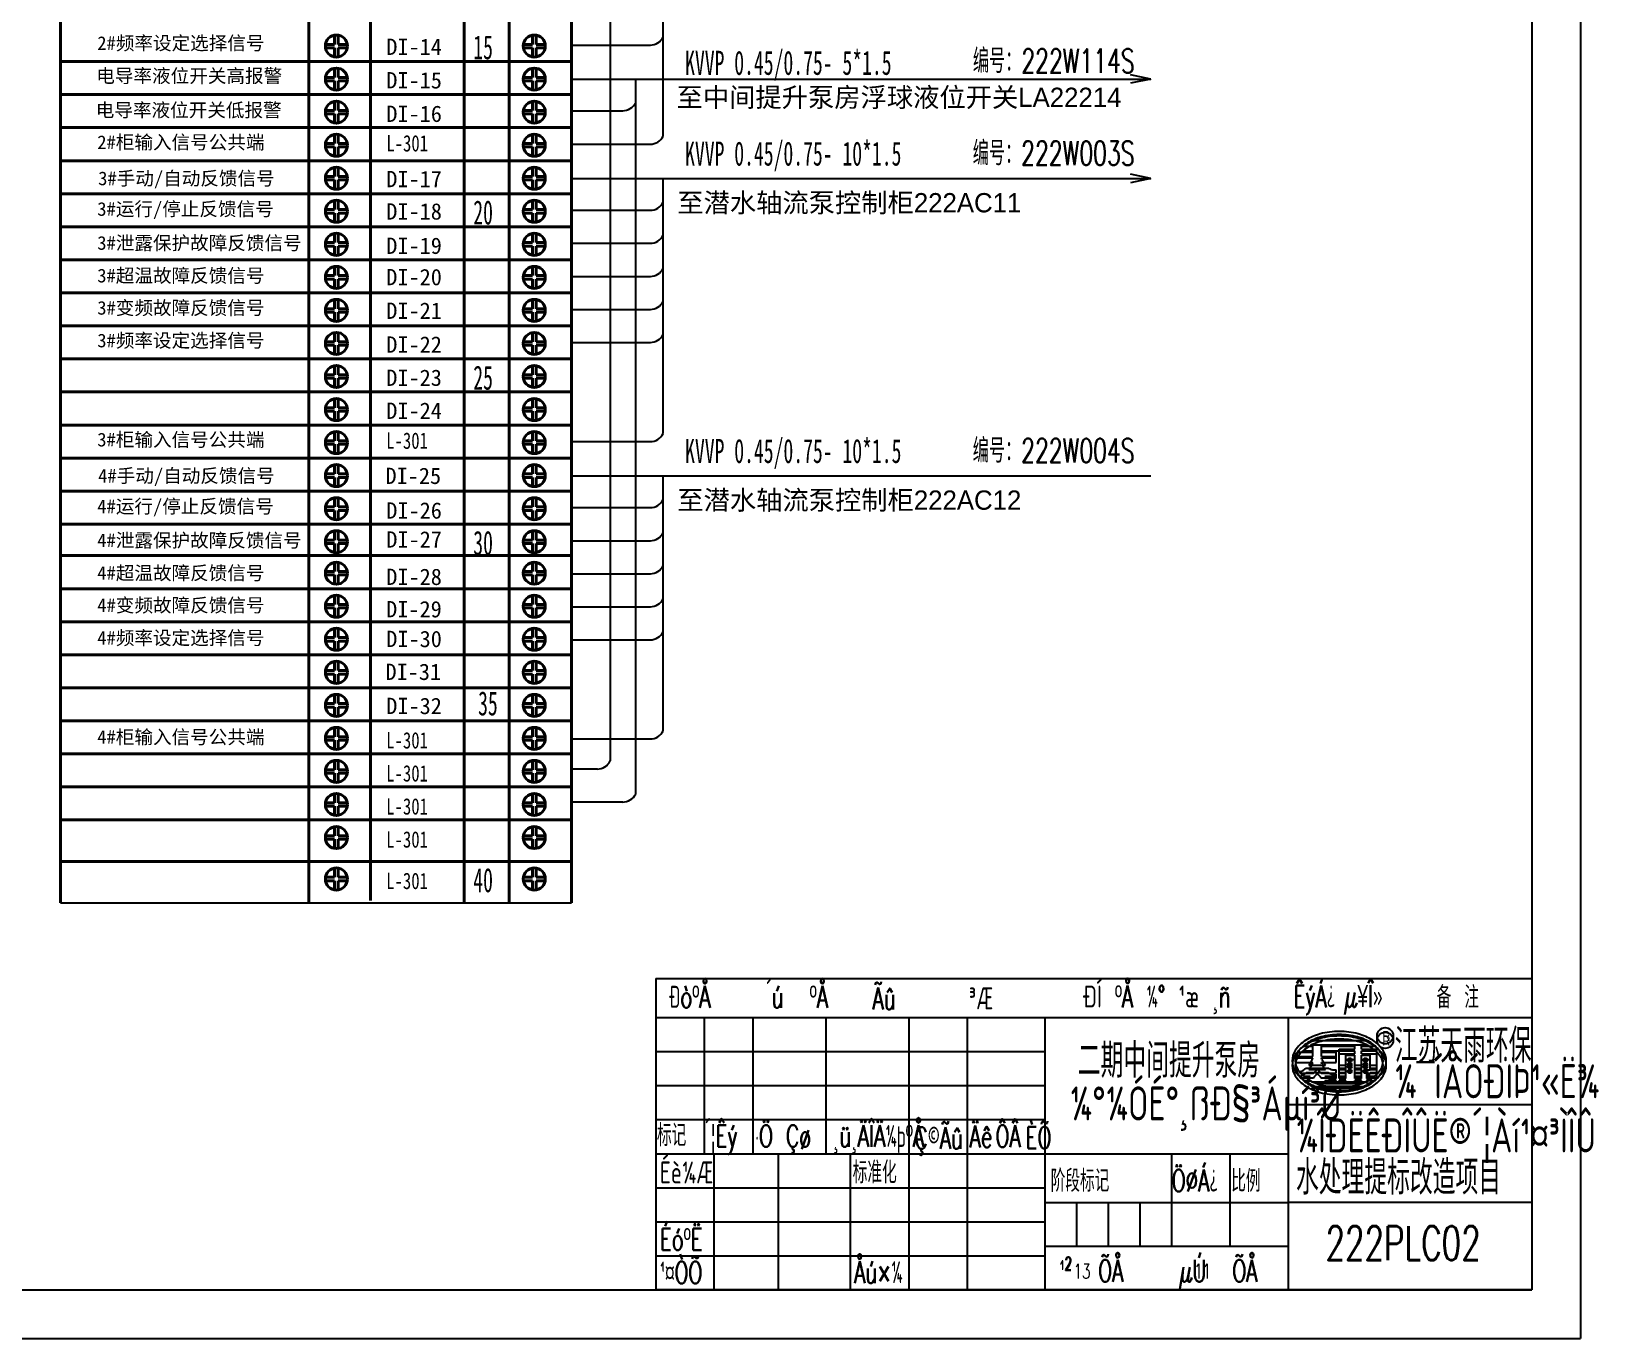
# Model space of a CAD drawing. Header units: millimetres. Extents: x 201 to 11482, y -7821 to 251.
# Drawn here: x 7767 to 8089.1, y -6996.3 to -6727.7 of the extents above; entities that cross this region are included whole.
import ezdxf
from ezdxf.enums import TextEntityAlignment as Align

# ---------------------------------------------------------------- set-up
doc = ezdxf.new("R2010")
doc.units = ezdxf.units.MM
doc.linetypes.add('CENTER2', pattern=[1.125, 0.75, -0.125, 0.125, -0.125])
doc.layers.add('01', color=3, linetype='Continuous', lineweight=40)
doc.layers.add('SECTION', color=3, linetype='CENTER2', lineweight=9)
for name, color, linetype in [('02', 7, 'Continuous'), ('11', 7, 'Continuous'), ('LINE_THIN', 2, 'Continuous'), ('TEXT', 6, 'Continuous')]:
    doc.layers.add(name, color=color, linetype=linetype)
doc.styles.add('HZ', font='txt', dxfattribs={"width": 0.67, "bigfont": 'hztxt'})
doc.styles.add('HZTXT', font='tssdeng.shx', dxfattribs={"width": 0.8, "bigfont": 'hztxt.shx'})

msp = doc.modelspace()

# ---------------------------------------------------------------- linework, layer by layer
for p, q in [((8085.351, -6576.252), (8085.351, -6996.258)), ((8085.351, -6576.252), (8085.351, -6996.258)), ((7885.966, -6676.515), (7885.966, -6877.577)), ((7891.192, -6884.365), (7891.192, -6737.499)), ((7883.321, -6879.25), (7878.029, -6879.25)), ((7888.548, -6886.038), (7878.029, -6886.038)), ((7772.996, -6906.745), (7878.029, -6906.745)), ((8025.351, -6986.258), (8025.351, -6930.258)), ((8028.303, -6936.194), (8030.333, -6936.194)), ((8030.106, -6934.99), (8041.389, -6934.99)), ((8030.106, -6935.921), (8041.389, -6935.921)), ((8030.333, -6937.397), (8030.333, -6936.194)), ((8032.138, -6937.397), (8032.138, -6936.194)), ((8032.138, -6936.194), (8038.936, -6936.194)), ((8038.936, -6936.795), (8038.936, -6936.194)), ((8040.32, -6936.795), (8040.32, -6936.194)), ((8040.32, -6936.194), (8043.191, -6936.194)), ((8026.779, -6938.6), (8030.333, -6938.6)), ((8026.779, -6939.53), (8030.333, -6939.53)), ((8027.275, -6937.397), (8030.333, -6937.397)), ((8027.275, -6938.327), (8030.333, -6938.327)), ((8028.303, -6937.124), (8030.333, -6937.124)), ((8030.333, -6938.327), (8030.333, -6937.124)), ((8032.138, -6938.327), (8032.138, -6937.124)), ((8032.138, -6937.124), (8038.936, -6937.124)), ((8032.138, -6937.397), (8035.146, -6937.397)), ((8032.138, -6938.327), (8035.146, -6938.327)), ((8032.138, -6938.6), (8035.146, -6938.6)), ((8032.162, -6938.911), (8032.138, -6938.6)), ((8032.138, -6939.53), (8035.146, -6939.53)), ((8032.162, -6939.842), (8032.138, -6939.53)), ((8035.146, -6938.6), (8035.146, -6937.397)), ((8035.146, -6939.53), (8035.146, -6938.327)), ((8035.747, -6940.066), (8035.747, -6936.795)), ((8035.747, -6936.795), (8038.936, -6936.795)), ((8035.747, -6940.996), (8035.747, -6937.725)), ((8035.747, -6937.725), (8038.936, -6937.725)), ((8037.131, -6940.066), (8037.131, -6937.999)), ((8037.131, -6937.999), (8038.936, -6937.999)), ((8037.131, -6940.996), (8037.131, -6938.929)), ((8037.131, -6938.929), (8038.936, -6938.929)), ((8038.936, -6937.725), (8038.936, -6937.124)), ((8038.936, -6940.066), (8038.936, -6937.999)), ((8038.936, -6940.996), (8038.936, -6938.929)), ((8040.32, -6936.795), (8043.509, -6936.795)), ((8040.32, -6937.725), (8040.32, -6937.124)), ((8040.32, -6937.124), (8043.191, -6937.124)), ((8040.32, -6937.725), (8043.509, -6937.725)), ((8040.32, -6937.999), (8042.125, -6937.999)), ((8040.32, -6940.066), (8040.32, -6937.999)), ((8040.32, -6938.929), (8042.125, -6938.929)), ((8040.32, -6940.996), (8040.32, -6938.929)), ((8042.125, -6940.066), (8042.125, -6937.999)), ((8042.125, -6940.996), (8042.125, -6938.929)), ((8043.509, -6940.066), (8043.509, -6936.795)), ((8043.509, -6940.996), (8043.509, -6937.725)), ((8027.822, -6941.719), (8030.468, -6941.719)), ((8027.822, -6942.649), (8030.468, -6942.649)), ((8028.427, -6942.321), (8029.792, -6942.321)), ((8028.957, -6940.668), (8033.573, -6940.668)), ((8028.957, -6941.598), (8033.573, -6941.598)), ((8029.524, -6940.066), (8032.95, -6940.066)), ((8029.524, -6940.996), (8032.95, -6940.996)), ((8032.04, -6941.719), (8035.146, -6941.719)), ((8032.04, -6942.649), (8035.146, -6942.649)), ((8032.76, -6942.321), (8035.146, -6942.321)), ((8033.853, -6942.812), (8035.146, -6942.812)), ((8034.419, -6941.007), (8035.146, -6941.007)), ((8034.419, -6941.937), (8035.146, -6941.937)), ((8035.146, -6941.719), (8035.146, -6941.007)), ((8035.146, -6942.649), (8035.146, -6941.937)), ((8035.146, -6942.812), (8035.146, -6942.321)), ((8035.747, -6940.066), (8037.131, -6940.066)), ((8035.747, -6940.668), (8037.131, -6940.668)), ((8035.747, -6941.719), (8035.747, -6940.668)), ((8035.747, -6940.996), (8037.131, -6940.996)), ((8035.747, -6941.598), (8037.131, -6941.598)), ((8035.747, -6942.649), (8035.747, -6941.598)), ((8035.747, -6941.719), (8037.131, -6941.719)), ((8035.747, -6942.812), (8035.747, -6942.321)), ((8035.747, -6942.321), (8037.131, -6942.321)), ((8035.747, -6942.649), (8037.131, -6942.649)), ((8035.747, -6942.812), (8037.131, -6942.812)), ((8037.131, -6941.719), (8037.131, -6940.668)), ((8037.131, -6942.649), (8037.131, -6941.598)), ((8037.131, -6942.812), (8037.131, -6942.321)), ((8038.936, -6940.066), (8040.32, -6940.066)), ((8038.936, -6940.668), (8040.32, -6940.668)), ((8038.936, -6941.719), (8038.936, -6940.668)), ((8038.936, -6940.996), (8040.32, -6940.996)), ((8038.936, -6941.598), (8040.32, -6941.598)), ((8038.936, -6942.649), (8038.936, -6941.598)), ((8038.936, -6941.719), (8040.32, -6941.719)), ((8038.936, -6942.812), (8038.936, -6942.321)), ((8038.936, -6942.321), (8040.32, -6942.321)), ((8038.936, -6942.649), (8040.32, -6942.649)), ((8038.936, -6942.812), (8040.32, -6942.812)), ((8040.32, -6941.719), (8040.32, -6940.668)), ((8040.32, -6942.649), (8040.32, -6941.598)), ((8040.32, -6942.812), (8040.32, -6942.321)), ((8041.374, -6941.007), (8042.125, -6941.007)), ((8041.374, -6941.007), (8041.374, -6941.719)), ((8041.374, -6941.719), (8043.673, -6941.719)), ((8041.374, -6941.937), (8042.125, -6941.937)), ((8041.374, -6941.937), (8041.374, -6942.649)), ((8041.374, -6942.321), (8041.374, -6942.812)), ((8041.374, -6942.321), (8043.068, -6942.321)), ((8041.374, -6942.649), (8043.673, -6942.649)), ((8041.374, -6942.812), (8042.429, -6942.812)), ((8042.125, -6940.066), (8043.509, -6940.066)), ((8042.125, -6941.007), (8042.125, -6940.668)), ((8042.125, -6940.668), (8043.509, -6940.668)), ((8042.125, -6940.996), (8043.509, -6940.996)), ((8042.125, -6941.937), (8042.125, -6941.598)), ((8042.125, -6941.598), (8043.509, -6941.598)), ((8043.509, -6941.899), (8043.509, -6940.668)), ((8043.509, -6942.829), (8043.509, -6941.598)), ((8028.427, -6943.251), (8029.792, -6943.251)), ((8030.334, -6943.524), (8041.161, -6943.524)), ((8030.334, -6944.454), (8041.161, -6944.454)), ((8031.049, -6943.825), (8040.446, -6943.825)), ((8031.049, -6944.755), (8040.446, -6944.755)), ((8032.76, -6943.251), (8035.146, -6943.251)), ((8033.051, -6944.366), (8038.444, -6944.366)), ((8033.051, -6945.296), (8038.444, -6945.296)), ((8033.853, -6943.742), (8035.146, -6943.742)), ((8035.146, -6943.742), (8035.146, -6943.251)), ((8035.747, -6943.742), (8035.747, -6943.251)), ((8035.747, -6943.251), (8037.131, -6943.251)), ((8035.747, -6943.742), (8037.131, -6943.742)), ((8037.131, -6943.742), (8037.131, -6943.251)), ((8038.936, -6943.742), (8038.936, -6943.251)), ((8038.936, -6943.251), (8040.32, -6943.251)), ((8038.936, -6943.742), (8040.32, -6943.742)), ((8040.32, -6943.742), (8040.32, -6943.251)), ((8041.374, -6943.251), (8041.374, -6943.742)), ((8041.374, -6943.251), (8043.068, -6943.251)), ((8041.374, -6943.742), (8042.429, -6943.742)), ((8075.351, -6948.258), (8025.351, -6948.258)), ((8075.351, -6948.258), (8025.351, -6948.258)), ((8075.351, -6968.258), (8025.351, -6968.258)), ((7491.343, -6996.258), (8085.351, -6996.258))]:
    msp.add_line(p, q)
at = {"color": 1}
for p, q in [((8075.351, -6586.252), (8075.351, -6986.258)), ((8075.351, -6586.252), (8075.351, -6986.258)), ((7516.343, -6986.258), (8072.351, -6986.258)), ((7516.343, -6986.258), (8075.351, -6986.258))]:
    msp.add_line(p, q, dxfattribs=at)
at = {"color": 0}
for p, q in [((7895.351, -6922.258), (8075.351, -6922.258)), ((7895.351, -6922.258), (8075.351, -6922.258)), ((7895.351, -6930.258), (8075.351, -6930.258)), ((7895.351, -6930.258), (8075.351, -6930.258)), ((7895.351, -6958.258), (8025.351, -6958.258)), ((7895.351, -6958.258), (8025.351, -6958.258)), ((7975.351, -6968.258), (8025.351, -6968.258)), ((7975.351, -6968.258), (8025.351, -6968.258)), ((7975.351, -6977.258), (8025.351, -6977.258)), ((7975.351, -6977.258), (8025.351, -6977.258))]:
    msp.add_line(p, q, dxfattribs=at)
at = {"linetype": 'Continuous'}
msp.add_line((8075.351, -6948.258), (8025.351, -6948.258), dxfattribs=at)
for points in [[(8045.409, -6939.202, 0.1452621), (8044.784, -6937.097, 0.1071711), (8042.624, -6934.959, 0.0774043), (8039.642, -6933.655, 0.0645214), (8035.747, -6933.15, 0.0645214), (8031.853, -6933.655, 0.0774043), (8028.871, -6934.959, 0.1071711), (8026.711, -6937.097, 0.1452621), (8026.086, -6939.202, 0.1452621), (8026.711, -6941.307, 0.1071711), (8028.871, -6943.445, 0.0774043), (8031.853, -6944.749, 0.0645214), (8035.747, -6945.254, 0.0645214), (8039.642, -6944.749, 0.0774043), (8042.624, -6943.445, 0.1071711), (8044.784, -6941.307, 0.1452621)], [(8045.409, -6940.132, 0.1452621), (8044.784, -6938.027, 0.1071711), (8042.624, -6935.889, 0.0774043), (8039.642, -6934.585, 0.0645214), (8035.747, -6934.081, 0.0645214), (8031.853, -6934.585, 0.0774043), (8028.871, -6935.889, 0.1071711), (8026.711, -6938.027, 0.1452621), (8026.086, -6940.132, 0.1452621), (8026.711, -6942.237, 0.1071711), (8028.871, -6944.375, 0.0774043), (8031.853, -6945.679, 0.0645214), (8035.747, -6946.184, 0.0645214), (8039.642, -6945.679, 0.0774043), (8042.624, -6944.375, 0.1071711), (8044.784, -6942.237, 0.1452621)], [(8044.772, -6939.202, 0.1452621), (8044.251, -6937.444, 0.1071711), (8042.283, -6935.496, 0.0774043), (8039.48, -6934.271, 0.0645214), (8035.747, -6933.787, 0.0645214), (8032.015, -6934.271, 0.0774043), (8029.212, -6935.496, 0.1071711), (8027.244, -6937.444, 0.1452621), (8026.723, -6939.202, 0.1452621), (8027.244, -6940.96, 0.1071711), (8029.212, -6942.908, 0.0774043), (8032.015, -6944.133, 0.0645214), (8035.747, -6944.617, 0.0645214), (8039.48, -6944.133, 0.0774043), (8042.283, -6942.908, 0.1071711), (8044.251, -6940.96, 0.1452621)], [(8044.772, -6940.132, 0.1452621), (8044.251, -6938.374, 0.1071711), (8042.283, -6936.426, 0.0774043), (8039.48, -6935.201, 0.0645214), (8035.747, -6934.717, 0.0645214), (8032.015, -6935.201, 0.0774043), (8029.212, -6936.426, 0.1071711), (8027.244, -6938.374, 0.1452621), (8026.723, -6940.132, 0.1452621), (8027.244, -6941.89, 0.1071711), (8029.212, -6943.838, 0.0774043), (8032.015, -6945.063, 0.0645214), (8035.747, -6945.547, 0.0645214), (8039.48, -6945.063, 0.0774043), (8042.283, -6943.838, 0.1071711), (8044.251, -6941.89, 0.1452621)]]:
    msp.add_lwpolyline(points, format="xyb", close=True)
for centre, radius in [((8045.186, -6934.035), 1.666), ((8045.186, -6934.965), 1.666), ((8037.917, -6939.015), 0.1), ((8041.124, -6939.015), 0.1), ((8037.917, -6939.945), 0.1), ((8037.917, -6940.417), 0.1), ((8037.917, -6941.347), 0.1), ((8041.124, -6939.945), 0.1), ((8041.124, -6940.417), 0.1), ((8041.124, -6941.347), 0.1)]:
    msp.add_circle(centre, radius)
for centre, radius, start, end in [((8025.65, -6936.985), 4.95, 321.503, 340.95126), ((8025.65, -6937.915), 4.95, 321.503, 340.95126), ((8037.117, -6936.375), 5.567, 207.10998, 221.53659), ((8025.65, -6936.985), 4.95, 293.80566, 311.92468), ((8025.65, -6937.915), 4.95, 293.80566, 311.92468), ((8025.65, -6936.985), 6.755, 300.38393, 307.81943), ((8025.65, -6936.985), 6.755, 315.50262, 325.59469), ((8025.65, -6937.915), 6.755, 315.50262, 325.59469), ((8037.117, -6936.375), 7.372, 216.90779, 226.46812), ((8037.117, -6937.305), 7.372, 216.90779, 226.46812), ((8037.117, -6937.305), 5.567, 207.10998, 221.53659), ((8037.117, -6936.375), 7.372, 233.7656, 238.04867), ((8033.853, -6941.609), 1.203, 238.04867, 270), ((8037.117, -6936.375), 5.567, 230.45944, 231.79763), ((8037.117, -6937.305), 5.567, 230.45944, 231.79763), ((8034.419, -6939.804), 1.203, 231.79763, 270), ((8034.419, -6940.734), 1.203, 231.79763, 270), ((8025.65, -6937.915), 6.755, 300.38393, 307.81943), ((8037.117, -6937.305), 7.372, 233.7656, 238.04867), ((8033.853, -6942.539), 1.203, 238.04867, 270)]:
    msp.add_arc(centre, radius, start, end)
for p in [(8037.917, -6939.015), (8041.124, -6939.015), (8037.917, -6939.945), (8037.917, -6940.417), (8037.917, -6941.347), (8041.124, -6939.945), (8041.124, -6940.417), (8041.124, -6941.347)]:
    msp.add_point(p)
at = {"layer": '01', "color": 3, "linetype": 'Continuous'}
for p, q in [((7772.996, -6906.745), (7772.996, -6622.029)), ((7878.029, -6622.029), (7878.029, -6906.745)), ((7824.053, -6906.745), (7824.053, -6632.094)), ((7855.935, -6906.548), (7855.933, -6632.094)), ((7865.168, -6632.094), (7865.178, -6906.534)), ((7829.34, -6730.378), (7827.459, -6730.378)), ((7829.34, -6728.496), (7829.34, -6730.378)), ((7830.048, -6728.496), (7830.048, -6730.378)), ((7831.929, -6730.378), (7830.048, -6730.378)), ((7870.006, -6730.378), (7868.124, -6730.378)), ((7870.006, -6728.496), (7870.006, -6730.378)), ((7870.713, -6728.496), (7870.713, -6730.378)), ((7872.594, -6730.378), (7870.713, -6730.378)), ((7829.34, -6731.085), (7827.459, -6731.085)), ((7829.34, -6731.085), (7829.34, -6732.966)), ((7831.929, -6731.085), (7830.048, -6731.085)), ((7830.048, -6731.085), (7830.048, -6732.966)), ((7870.006, -6731.085), (7868.124, -6731.085)), ((7870.006, -6731.085), (7870.006, -6732.966)), ((7872.594, -6731.085), (7870.713, -6731.085)), ((7870.713, -6731.085), (7870.713, -6732.966)), ((7878.029, -6733.912), (7772.996, -6733.912)), ((7829.34, -6735.284), (7829.34, -6737.166)), ((7830.048, -6735.284), (7830.048, -6737.166)), ((7870.006, -6735.284), (7870.006, -6737.166)), ((7870.713, -6735.284), (7870.713, -6737.166)), ((7829.34, -6737.166), (7827.459, -6737.166)), ((7829.34, -6737.873), (7827.459, -6737.873)), ((7829.34, -6737.873), (7829.34, -6739.754)), ((7831.929, -6737.166), (7830.048, -6737.166)), ((7831.929, -6737.873), (7830.048, -6737.873)), ((7830.048, -6737.873), (7830.048, -6739.754)), ((7870.006, -6737.166), (7868.124, -6737.166)), ((7870.006, -6737.873), (7868.124, -6737.873)), ((7870.006, -6737.873), (7870.006, -6739.754)), ((7872.594, -6737.166), (7870.713, -6737.166)), ((7872.594, -6737.873), (7870.713, -6737.873)), ((7870.713, -6737.873), (7870.713, -6739.754)), ((7878.029, -6740.7), (7772.996, -6740.7)), ((7829.34, -6742.072), (7829.34, -6743.953)), ((7830.048, -6742.072), (7830.048, -6743.953)), ((7870.006, -6742.072), (7870.006, -6743.953)), ((7870.713, -6742.072), (7870.713, -6743.953)), ((7829.34, -6743.953), (7827.459, -6743.953)), ((7829.34, -6744.661), (7827.459, -6744.661)), ((7829.34, -6744.661), (7829.34, -6746.542)), ((7831.929, -6743.953), (7830.048, -6743.953)), ((7831.929, -6744.661), (7830.048, -6744.661)), ((7830.048, -6744.661), (7830.048, -6746.542)), ((7870.006, -6743.953), (7868.124, -6743.953)), ((7870.006, -6744.661), (7868.124, -6744.661)), ((7870.006, -6744.661), (7870.006, -6746.542)), ((7872.594, -6743.953), (7870.713, -6743.953)), ((7872.594, -6744.661), (7870.713, -6744.661)), ((7870.713, -6744.661), (7870.713, -6746.542)), ((7878.029, -6747.488), (7772.996, -6747.488)), ((7829.34, -6748.86), (7829.34, -6750.741)), ((7830.048, -6748.86), (7830.048, -6750.741)), ((7870.006, -6748.86), (7870.006, -6750.741)), ((7870.713, -6748.86), (7870.713, -6750.741)), ((7829.34, -6750.741), (7827.459, -6750.741)), ((7829.34, -6751.448), (7827.459, -6751.448)), ((7829.34, -6751.448), (7829.34, -6753.33)), ((7831.929, -6750.741), (7830.048, -6750.741)), ((7831.929, -6751.448), (7830.048, -6751.448)), ((7830.048, -6751.448), (7830.048, -6753.33)), ((7870.006, -6750.741), (7868.124, -6750.741)), ((7870.006, -6751.448), (7868.124, -6751.448)), ((7870.006, -6751.448), (7870.006, -6753.33)), ((7872.594, -6750.741), (7870.713, -6750.741)), ((7872.594, -6751.448), (7870.713, -6751.448)), ((7870.713, -6751.448), (7870.713, -6753.33)), ((7878.029, -6754.276), (7772.996, -6754.276)), ((7829.34, -6755.648), (7829.34, -6757.529)), ((7830.048, -6755.648), (7830.048, -6757.529)), ((7870.006, -6755.648), (7870.006, -6757.529)), ((7870.713, -6755.648), (7870.713, -6757.529)), ((7829.34, -6757.529), (7827.459, -6757.529)), ((7829.34, -6758.236), (7827.459, -6758.236)), ((7829.34, -6758.236), (7829.34, -6760.118)), ((7831.929, -6757.529), (7830.048, -6757.529)), ((7831.929, -6758.236), (7830.048, -6758.236)), ((7830.048, -6758.236), (7830.048, -6760.118)), ((7870.006, -6757.529), (7868.124, -6757.529)), ((7870.006, -6758.236), (7868.124, -6758.236)), ((7870.006, -6758.236), (7870.006, -6760.118)), ((7872.594, -6757.529), (7870.713, -6757.529)), ((7872.594, -6758.236), (7870.713, -6758.236)), ((7870.713, -6758.236), (7870.713, -6760.118)), ((7878.029, -6761.063), (7772.996, -6761.063)), ((7829.34, -6762.436), (7829.34, -6764.317)), ((7830.048, -6762.436), (7830.048, -6764.317)), ((7870.006, -6762.436), (7870.006, -6764.317)), ((7870.713, -6762.436), (7870.713, -6764.317)), ((7829.34, -6764.317), (7827.459, -6764.317)), ((7829.34, -6765.024), (7827.459, -6765.024)), ((7829.34, -6765.024), (7829.34, -6766.905)), ((7831.929, -6764.317), (7830.048, -6764.317)), ((7831.929, -6765.024), (7830.048, -6765.024)), ((7830.048, -6765.024), (7830.048, -6766.905)), ((7870.006, -6764.317), (7868.124, -6764.317)), ((7870.006, -6765.024), (7868.124, -6765.024)), ((7870.006, -6765.024), (7870.006, -6766.905)), ((7872.594, -6764.317), (7870.713, -6764.317)), ((7872.594, -6765.024), (7870.713, -6765.024)), ((7870.713, -6765.024), (7870.713, -6766.905)), ((7878.029, -6767.851), (7772.996, -6767.851)), ((7829.34, -6771.105), (7827.459, -6771.105)), ((7829.34, -6771.812), (7827.459, -6771.812)), ((7829.34, -6769.224), (7829.34, -6771.105)), ((7829.34, -6771.812), (7829.34, -6773.693)), ((7830.048, -6769.224), (7830.048, -6771.105)), ((7831.929, -6771.105), (7830.048, -6771.105)), ((7830.048, -6771.812), (7830.048, -6773.693)), ((7831.929, -6771.812), (7830.048, -6771.812)), ((7870.006, -6771.105), (7868.124, -6771.105)), ((7870.006, -6771.812), (7868.124, -6771.812)), ((7870.006, -6769.224), (7870.006, -6771.105)), ((7870.006, -6771.812), (7870.006, -6773.693)), ((7870.713, -6769.224), (7870.713, -6771.105)), ((7872.594, -6771.105), (7870.713, -6771.105)), ((7870.713, -6771.812), (7870.713, -6773.693)), ((7872.594, -6771.812), (7870.713, -6771.812)), ((7878.029, -6774.639), (7772.996, -6774.639)), ((7829.34, -6777.893), (7827.459, -6777.893)), ((7829.34, -6778.6), (7827.459, -6778.6)), ((7829.34, -6776.012), (7829.34, -6777.893)), ((7829.34, -6778.6), (7829.34, -6780.481)), ((7830.048, -6776.012), (7830.048, -6777.893)), ((7831.929, -6777.893), (7830.048, -6777.893)), ((7831.929, -6778.6), (7830.048, -6778.6)), ((7830.048, -6778.6), (7830.048, -6780.481)), ((7870.006, -6777.893), (7868.124, -6777.893)), ((7870.006, -6778.6), (7868.124, -6778.6)), ((7870.006, -6776.012), (7870.006, -6777.893)), ((7870.006, -6778.6), (7870.006, -6780.481)), ((7870.713, -6776.012), (7870.713, -6777.893)), ((7872.594, -6777.893), (7870.713, -6777.893)), ((7872.594, -6778.6), (7870.713, -6778.6)), ((7870.713, -6778.6), (7870.713, -6780.481)), ((7878.029, -6781.427), (7772.996, -6781.427)), ((7829.34, -6784.681), (7827.459, -6784.681)), ((7829.34, -6782.799), (7829.34, -6784.681)), ((7830.048, -6782.799), (7830.048, -6784.681)), ((7831.929, -6784.681), (7830.048, -6784.681)), ((7870.006, -6784.681), (7868.124, -6784.681)), ((7870.006, -6782.799), (7870.006, -6784.681)), ((7870.713, -6782.799), (7870.713, -6784.681)), ((7872.594, -6784.681), (7870.713, -6784.681)), ((7878.029, -6788.215), (7772.996, -6788.215)), ((7829.34, -6785.388), (7827.459, -6785.388)), ((7829.34, -6785.388), (7829.34, -6787.269)), ((7830.048, -6785.388), (7830.048, -6787.269)), ((7831.929, -6785.388), (7830.048, -6785.388)), ((7870.006, -6785.388), (7868.124, -6785.388)), ((7870.006, -6785.388), (7870.006, -6787.269)), ((7870.713, -6785.388), (7870.713, -6787.269)), ((7872.594, -6785.388), (7870.713, -6785.388)), ((7829.34, -6791.469), (7827.459, -6791.469)), ((7829.34, -6789.587), (7829.34, -6791.469)), ((7830.048, -6789.587), (7830.048, -6791.469)), ((7831.929, -6791.469), (7830.048, -6791.469)), ((7870.006, -6791.469), (7868.124, -6791.469)), ((7870.006, -6789.587), (7870.006, -6791.469)), ((7870.713, -6789.587), (7870.713, -6791.469)), ((7872.594, -6791.469), (7870.713, -6791.469)), ((7829.34, -6792.176), (7827.459, -6792.176)), ((7829.34, -6792.176), (7829.34, -6794.057)), ((7831.929, -6792.176), (7830.048, -6792.176)), ((7830.048, -6792.176), (7830.048, -6794.057)), ((7870.006, -6792.176), (7868.124, -6792.176)), ((7870.006, -6792.176), (7870.006, -6794.057)), ((7872.594, -6792.176), (7870.713, -6792.176)), ((7870.713, -6792.176), (7870.713, -6794.057)), ((7878.029, -6795.003), (7772.996, -6795.003)), ((7829.34, -6796.375), (7829.34, -6798.256)), ((7830.048, -6796.375), (7830.048, -6798.256)), ((7870.006, -6796.375), (7870.006, -6798.256)), ((7870.713, -6796.375), (7870.713, -6798.256)), ((7829.34, -6798.256), (7827.459, -6798.256)), ((7829.34, -6798.964), (7827.459, -6798.964)), ((7829.34, -6798.964), (7829.34, -6800.845)), ((7831.929, -6798.256), (7830.048, -6798.256)), ((7831.929, -6798.964), (7830.048, -6798.964)), ((7830.048, -6798.964), (7830.048, -6800.845)), ((7870.006, -6798.256), (7868.124, -6798.256)), ((7870.006, -6798.964), (7868.124, -6798.964)), ((7870.006, -6798.964), (7870.006, -6800.845)), ((7872.594, -6798.256), (7870.713, -6798.256)), ((7870.713, -6798.964), (7870.713, -6800.845)), ((7872.594, -6798.964), (7870.713, -6798.964)), ((7878.029, -6801.791), (7772.996, -6801.791)), ((7829.34, -6803.163), (7829.34, -6805.044)), ((7830.048, -6803.163), (7830.048, -6805.044)), ((7870.006, -6803.163), (7870.006, -6805.044)), ((7870.713, -6803.163), (7870.713, -6805.044)), ((7829.34, -6805.044), (7827.459, -6805.044)), ((7829.34, -6805.751), (7827.459, -6805.751)), ((7829.34, -6805.751), (7829.34, -6807.633)), ((7831.929, -6805.044), (7830.048, -6805.044)), ((7830.048, -6805.751), (7830.048, -6807.633)), ((7831.929, -6805.751), (7830.048, -6805.751)), ((7870.006, -6805.044), (7868.124, -6805.044)), ((7870.006, -6805.751), (7868.124, -6805.751)), ((7870.006, -6805.751), (7870.006, -6807.633)), ((7872.594, -6805.044), (7870.713, -6805.044)), ((7870.713, -6805.751), (7870.713, -6807.633)), ((7872.594, -6805.751), (7870.713, -6805.751)), ((7878.029, -6808.579), (7772.996, -6808.579)), ((7829.34, -6809.951), (7829.34, -6811.832)), ((7830.048, -6809.951), (7830.048, -6811.832)), ((7870.006, -6809.951), (7870.006, -6811.832)), ((7870.713, -6809.951), (7870.713, -6811.832)), ((7829.34, -6811.832), (7827.459, -6811.832)), ((7829.34, -6812.539), (7827.459, -6812.539)), ((7829.34, -6812.539), (7829.34, -6814.421)), ((7831.929, -6811.832), (7830.048, -6811.832)), ((7831.929, -6812.539), (7830.048, -6812.539)), ((7830.048, -6812.539), (7830.048, -6814.421)), ((7870.006, -6811.832), (7868.124, -6811.832)), ((7870.006, -6812.539), (7868.124, -6812.539)), ((7870.006, -6812.539), (7870.006, -6814.421)), ((7872.594, -6811.832), (7870.713, -6811.832)), ((7870.713, -6812.539), (7870.713, -6814.421)), ((7872.594, -6812.539), (7870.713, -6812.539)), ((7878.029, -6815.366), (7772.996, -6815.366)), ((7829.34, -6816.739), (7829.34, -6818.62)), ((7830.048, -6816.739), (7830.048, -6818.62)), ((7870.006, -6816.739), (7870.006, -6818.62)), ((7870.713, -6816.739), (7870.713, -6818.62)), ((7829.34, -6818.62), (7827.459, -6818.62)), ((7829.34, -6819.327), (7827.459, -6819.327)), ((7829.34, -6819.327), (7829.34, -6821.209)), ((7831.929, -6818.62), (7830.048, -6818.62)), ((7830.048, -6819.327), (7830.048, -6821.209)), ((7831.929, -6819.327), (7830.048, -6819.327)), ((7870.006, -6818.62), (7868.124, -6818.62)), ((7870.006, -6819.327), (7868.124, -6819.327)), ((7870.006, -6819.327), (7870.006, -6821.209)), ((7872.594, -6818.62), (7870.713, -6818.62)), ((7870.713, -6819.327), (7870.713, -6821.209)), ((7872.594, -6819.327), (7870.713, -6819.327)), ((7878.029, -6822.154), (7772.996, -6822.154)), ((7829.34, -6823.527), (7829.34, -6825.408)), ((7830.048, -6823.527), (7830.048, -6825.408)), ((7870.006, -6823.527), (7870.006, -6825.408)), ((7870.713, -6823.527), (7870.713, -6825.408)), ((7829.34, -6825.408), (7827.459, -6825.408)), ((7829.34, -6826.115), (7827.459, -6826.115)), ((7829.34, -6826.115), (7829.34, -6827.996)), ((7831.929, -6825.408), (7830.048, -6825.408)), ((7830.048, -6826.115), (7830.048, -6827.996)), ((7831.929, -6826.115), (7830.048, -6826.115)), ((7870.006, -6825.408), (7868.124, -6825.408)), ((7870.006, -6826.115), (7868.124, -6826.115)), ((7870.006, -6826.115), (7870.006, -6827.996)), ((7872.594, -6825.408), (7870.713, -6825.408)), ((7870.713, -6826.115), (7870.713, -6827.996)), ((7872.594, -6826.115), (7870.713, -6826.115)), ((7878.029, -6828.942), (7772.996, -6828.942)), ((7829.34, -6830.315), (7829.34, -6832.196)), ((7830.048, -6830.315), (7830.048, -6832.196)), ((7870.006, -6830.315), (7870.006, -6832.196)), ((7870.713, -6830.315), (7870.713, -6832.196)), ((7829.34, -6832.196), (7827.459, -6832.196)), ((7829.34, -6832.903), (7827.459, -6832.903)), ((7829.34, -6832.903), (7829.34, -6834.784)), ((7831.929, -6832.196), (7830.048, -6832.196)), ((7830.048, -6832.903), (7830.048, -6834.784)), ((7831.929, -6832.903), (7830.048, -6832.903)), ((7870.006, -6832.196), (7868.124, -6832.196)), ((7870.006, -6832.903), (7868.124, -6832.903)), ((7870.006, -6832.903), (7870.006, -6834.784)), ((7872.594, -6832.196), (7870.713, -6832.196)), ((7870.713, -6832.903), (7870.713, -6834.784)), ((7872.594, -6832.903), (7870.713, -6832.903)), ((7878.029, -6835.406), (7772.996, -6835.406)), ((7829.34, -6838.66), (7827.459, -6838.66)), ((7829.34, -6839.367), (7827.459, -6839.367)), ((7829.34, -6836.778), (7829.34, -6838.66)), ((7829.34, -6839.367), (7829.34, -6841.248)), ((7830.048, -6836.778), (7830.048, -6838.66)), ((7831.929, -6838.66), (7830.048, -6838.66)), ((7830.048, -6839.367), (7830.048, -6841.248)), ((7831.929, -6839.367), (7830.048, -6839.367)), ((7870.006, -6838.66), (7868.124, -6838.66)), ((7870.006, -6839.367), (7868.124, -6839.367)), ((7870.006, -6836.778), (7870.006, -6838.66)), ((7870.006, -6839.367), (7870.006, -6841.248)), ((7870.713, -6836.778), (7870.713, -6838.66)), ((7872.594, -6838.66), (7870.713, -6838.66)), ((7870.713, -6839.367), (7870.713, -6841.248)), ((7872.594, -6839.367), (7870.713, -6839.367)), ((7878.029, -6842.194), (7772.996, -6842.194)), ((7829.34, -6845.448), (7827.459, -6845.448)), ((7829.34, -6846.155), (7827.459, -6846.155)), ((7829.34, -6843.566), (7829.34, -6845.448)), ((7829.34, -6846.155), (7829.34, -6848.036)), ((7830.048, -6843.566), (7830.048, -6845.448)), ((7831.929, -6845.448), (7830.048, -6845.448)), ((7830.048, -6846.155), (7830.048, -6848.036)), ((7831.929, -6846.155), (7830.048, -6846.155)), ((7870.006, -6845.448), (7868.124, -6845.448)), ((7870.006, -6846.155), (7868.124, -6846.155)), ((7870.006, -6843.566), (7870.006, -6845.448)), ((7870.006, -6846.155), (7870.006, -6848.036)), ((7870.713, -6843.566), (7870.713, -6845.448)), ((7872.594, -6845.448), (7870.713, -6845.448)), ((7870.713, -6846.155), (7870.713, -6848.036)), ((7872.594, -6846.155), (7870.713, -6846.155)), ((7878.029, -6848.982), (7772.996, -6848.982)), ((7829.34, -6852.235), (7827.459, -6852.235)), ((7829.34, -6850.354), (7829.34, -6852.235)), ((7830.048, -6850.354), (7830.048, -6852.235)), ((7831.929, -6852.235), (7830.048, -6852.235)), ((7870.006, -6852.235), (7868.124, -6852.235)), ((7870.006, -6850.354), (7870.006, -6852.235)), ((7870.713, -6850.354), (7870.713, -6852.235)), ((7872.594, -6852.235), (7870.713, -6852.235)), ((7878.029, -6855.77), (7772.996, -6855.77)), ((7829.34, -6852.943), (7827.459, -6852.943)), ((7829.34, -6852.943), (7829.34, -6854.824)), ((7830.048, -6852.943), (7830.048, -6854.824)), ((7831.929, -6852.943), (7830.048, -6852.943)), ((7870.006, -6852.943), (7868.124, -6852.943)), ((7870.006, -6852.943), (7870.006, -6854.824)), ((7870.713, -6852.943), (7870.713, -6854.824)), ((7872.594, -6852.943), (7870.713, -6852.943)), ((7829.34, -6859.023), (7827.459, -6859.023)), ((7829.34, -6857.142), (7829.34, -6859.023)), ((7830.048, -6857.142), (7830.048, -6859.023)), ((7831.929, -6859.023), (7830.048, -6859.023)), ((7870.006, -6859.023), (7868.124, -6859.023)), ((7870.006, -6857.142), (7870.006, -6859.023)), ((7870.713, -6857.142), (7870.713, -6859.023)), ((7872.594, -6859.023), (7870.713, -6859.023)), ((7829.34, -6859.73), (7827.459, -6859.73)), ((7829.34, -6859.73), (7829.34, -6861.612)), ((7830.048, -6859.73), (7830.048, -6861.612)), ((7831.929, -6859.73), (7830.048, -6859.73)), ((7870.006, -6859.73), (7868.124, -6859.73)), ((7870.006, -6859.73), (7870.006, -6861.612)), ((7870.713, -6859.73), (7870.713, -6861.612)), ((7872.594, -6859.73), (7870.713, -6859.73)), ((7878.029, -6862.558), (7772.996, -6862.558)), ((7829.34, -6863.93), (7829.34, -6865.811)), ((7830.048, -6863.93), (7830.048, -6865.811)), ((7870.006, -6863.93), (7870.006, -6865.811)), ((7870.713, -6863.93), (7870.713, -6865.811)), ((7829.34, -6865.811), (7827.459, -6865.811)), ((7829.34, -6866.518), (7827.459, -6866.518)), ((7829.34, -6866.518), (7829.34, -6868.4)), ((7831.929, -6865.811), (7830.048, -6865.811)), ((7830.048, -6866.518), (7830.048, -6868.4)), ((7831.929, -6866.518), (7830.048, -6866.518)), ((7870.006, -6865.811), (7868.124, -6865.811)), ((7870.006, -6866.518), (7868.124, -6866.518)), ((7870.006, -6866.518), (7870.006, -6868.4)), ((7872.594, -6865.811), (7870.713, -6865.811)), ((7870.713, -6866.518), (7870.713, -6868.4)), ((7872.594, -6866.518), (7870.713, -6866.518)), ((7878.029, -6869.345), (7772.996, -6869.345)), ((7829.34, -6870.718), (7829.34, -6872.599)), ((7830.048, -6870.718), (7830.048, -6872.599)), ((7870.006, -6870.718), (7870.006, -6872.599)), ((7870.713, -6870.718), (7870.713, -6872.599)), ((7829.34, -6872.599), (7827.459, -6872.599)), ((7829.34, -6873.306), (7827.459, -6873.306)), ((7829.34, -6873.306), (7829.34, -6875.187)), ((7831.929, -6872.599), (7830.048, -6872.599)), ((7830.048, -6873.306), (7830.048, -6875.187)), ((7831.929, -6873.306), (7830.048, -6873.306)), ((7870.006, -6872.599), (7868.124, -6872.599)), ((7870.006, -6873.306), (7868.124, -6873.306)), ((7870.006, -6873.306), (7870.006, -6875.187)), ((7872.594, -6872.599), (7870.713, -6872.599)), ((7870.713, -6873.306), (7870.713, -6875.187)), ((7872.594, -6873.306), (7870.713, -6873.306)), ((7878.029, -6876.133), (7772.996, -6876.133)), ((7829.34, -6877.506), (7829.34, -6879.387)), ((7830.048, -6877.506), (7830.048, -6879.387)), ((7870.006, -6877.506), (7870.006, -6879.387)), ((7870.713, -6877.506), (7870.713, -6879.387)), ((7829.34, -6879.387), (7827.459, -6879.387)), ((7829.34, -6880.094), (7827.459, -6880.094)), ((7829.34, -6880.094), (7829.34, -6881.975)), ((7831.929, -6879.387), (7830.048, -6879.387)), ((7830.048, -6880.094), (7830.048, -6881.975)), ((7831.929, -6880.094), (7830.048, -6880.094)), ((7870.006, -6879.387), (7868.124, -6879.387)), ((7870.006, -6880.094), (7868.124, -6880.094)), ((7870.006, -6880.094), (7870.006, -6881.975)), ((7872.594, -6879.387), (7870.713, -6879.387)), ((7870.713, -6880.094), (7870.713, -6881.975)), ((7872.594, -6880.094), (7870.713, -6880.094)), ((7878.029, -6882.921), (7772.996, -6882.921)), ((7829.34, -6884.294), (7829.34, -6886.175)), ((7830.048, -6884.294), (7830.048, -6886.175)), ((7870.006, -6884.294), (7870.006, -6886.175)), ((7870.713, -6884.294), (7870.713, -6886.175)), ((7829.34, -6886.175), (7827.459, -6886.175)), ((7829.34, -6886.882), (7827.459, -6886.882)), ((7829.34, -6886.882), (7829.34, -6888.763)), ((7831.929, -6886.175), (7830.048, -6886.175)), ((7831.929, -6886.882), (7830.048, -6886.882)), ((7830.048, -6886.882), (7830.048, -6888.763)), ((7870.006, -6886.175), (7868.124, -6886.175)), ((7870.006, -6886.882), (7868.124, -6886.882)), ((7870.006, -6886.882), (7870.006, -6888.763)), ((7872.594, -6886.175), (7870.713, -6886.175)), ((7872.594, -6886.882), (7870.713, -6886.882)), ((7870.713, -6886.882), (7870.713, -6888.763)), ((7878.029, -6889.709), (7772.996, -6889.709)), ((7829.34, -6891.081), (7829.34, -6892.963)), ((7830.048, -6891.081), (7830.048, -6892.963)), ((7870.006, -6891.081), (7870.006, -6892.963)), ((7870.713, -6891.081), (7870.713, -6892.963)), ((7829.34, -6892.963), (7827.459, -6892.963)), ((7829.34, -6893.67), (7827.459, -6893.67)), ((7829.34, -6893.67), (7829.34, -6895.551)), ((7831.929, -6892.963), (7830.048, -6892.963)), ((7831.929, -6893.67), (7830.048, -6893.67)), ((7830.048, -6893.67), (7830.048, -6895.551)), ((7870.006, -6892.963), (7868.124, -6892.963)), ((7870.006, -6893.67), (7868.124, -6893.67)), ((7870.006, -6893.67), (7870.006, -6895.551)), ((7872.594, -6892.963), (7870.713, -6892.963)), ((7872.594, -6893.67), (7870.713, -6893.67)), ((7870.713, -6893.67), (7870.713, -6895.551)), ((7878.029, -6898.227), (7772.996, -6898.227)), ((7829.34, -6899.599), (7829.34, -6901.481)), ((7830.048, -6899.599), (7830.048, -6901.481)), ((7870.006, -6899.599), (7870.006, -6901.481)), ((7870.713, -6899.599), (7870.713, -6901.481)), ((7829.34, -6901.481), (7827.459, -6901.481)), ((7829.34, -6902.188), (7827.459, -6902.188)), ((7829.34, -6902.188), (7829.34, -6904.069)), ((7831.929, -6901.481), (7830.048, -6901.481)), ((7830.048, -6902.188), (7830.048, -6904.069)), ((7831.929, -6902.188), (7830.048, -6902.188)), ((7870.006, -6901.481), (7868.124, -6901.481)), ((7870.006, -6902.188), (7868.124, -6902.188)), ((7870.006, -6902.188), (7870.006, -6904.069)), ((7872.594, -6901.481), (7870.713, -6901.481)), ((7870.713, -6902.188), (7870.713, -6904.069)), ((7872.594, -6902.188), (7870.713, -6902.188))]:
    msp.add_line(p, q, dxfattribs=at)
at = {"layer": '01', "linetype": 'Continuous'}
msp.add_line((7836.738, -6632.094), (7836.688, -6906.227), dxfattribs=at)
at = {"layer": '01', "color": 3, "linetype": 'Continuous'}
for centre in [(7829.694, -6730.731), (7870.359, -6730.731), (7829.694, -6737.519), (7870.359, -6737.519), (7829.694, -6744.307), (7870.359, -6744.307), (7829.694, -6751.095), (7870.359, -6751.095), (7829.694, -6757.883), (7870.359, -6757.883), (7829.694, -6764.671), (7870.359, -6764.671), (7829.694, -6771.459), (7870.359, -6771.459), (7829.694, -6778.246), (7870.359, -6778.246), (7829.694, -6785.034), (7870.359, -6785.034), (7829.694, -6791.822), (7870.359, -6791.822), (7829.694, -6798.61), (7870.359, -6798.61), (7829.694, -6805.398), (7870.359, -6805.398), (7829.694, -6812.186), (7870.359, -6812.186), (7829.694, -6818.974), (7870.359, -6818.974), (7829.694, -6825.762), (7870.359, -6825.762), (7829.694, -6832.549), (7870.359, -6832.549), (7829.694, -6839.013), (7870.359, -6839.013), (7829.694, -6845.801), (7870.359, -6845.801), (7829.694, -6852.589), (7870.359, -6852.589), (7829.694, -6859.377), (7870.359, -6859.377), (7829.694, -6866.165), (7870.359, -6866.165), (7829.694, -6872.953), (7870.359, -6872.953), (7829.694, -6879.741), (7870.359, -6879.741), (7829.694, -6886.528), (7870.359, -6886.528), (7829.694, -6893.316), (7870.359, -6893.316), (7829.694, -6901.834), (7870.359, -6901.834)]:
    msp.add_circle(centre, 2.263, dxfattribs=at)
at = {"layer": '02', "color": 3}
for p, q in [((7896.858, -6749.209), (7896.858, -6696.863)), ((7878.029, -6730.518), (7894.213, -6730.518)), ((7878.029, -6737.499), (7997.043, -6737.499)), ((7878.029, -6744.003), (7888.548, -6744.003)), ((7878.029, -6750.882), (7894.213, -6750.882)), ((7878.029, -6757.954), (7997.043, -6757.954)), ((7896.858, -6810.3), (7896.858, -6757.954)), ((7878.029, -6764.457), (7894.213, -6764.457)), ((7878.029, -6771.245), (7894.213, -6771.245)), ((7878.029, -6778.033), (7894.213, -6778.033)), ((7878.029, -6784.821), (7894.213, -6784.821)), ((7878.029, -6791.609), (7894.213, -6791.609)), ((7878.029, -6811.972), (7894.213, -6811.972)), ((7878.029, -6819.045), (7997.043, -6819.045)), ((7896.858, -6871.391), (7896.858, -6819.045)), ((7878.029, -6825.548), (7894.213, -6825.548)), ((7878.029, -6832.336), (7894.213, -6832.336)), ((7878.029, -6839.124), (7894.213, -6839.124)), ((7878.029, -6845.912), (7894.213, -6845.912)), ((7878.029, -6852.7), (7894.213, -6852.7)), ((7878.029, -6873.063), (7894.213, -6873.063))]:
    msp.add_line(p, q, dxfattribs=at)
at = {"layer": '02'}
for p, q in [((7997.043, -6737.499), (7992.893, -6736.617)), ((7997.043, -6737.499), (7992.893, -6738.382)), ((7997.043, -6757.954), (7992.893, -6757.072)), ((7997.043, -6757.954), (7992.893, -6758.836))]:
    msp.add_line(p, q, dxfattribs=at)
at = {"layer": '02', "color": 3}
for centre in [(7894.18, -6727.539), (7888.515, -6741.023), (7894.18, -6747.902), (7894.18, -6761.478), (7894.18, -6768.266), (7894.18, -6775.054), (7894.18, -6781.842), (7894.18, -6788.63), (7894.18, -6808.993), (7894.18, -6822.569), (7894.18, -6829.357), (7894.18, -6836.145), (7894.18, -6842.933), (7894.18, -6849.721), (7894.18, -6870.084), (7883.288, -6876.271), (7888.515, -6883.059)]:
    msp.add_arc(centre, 2.979, 269.37289, 333.9906, dxfattribs=at)
at = {"layer": 'LINE_THIN'}
for centre in [(8037.917, -6939.015), (8037.917, -6939.945), (8041.124, -6939.015), (8041.124, -6939.945), (8037.917, -6940.417), (8037.917, -6941.347), (8041.124, -6940.417), (8041.124, -6941.347)]:
    msp.add_circle(centre, 0.401, dxfattribs=at)
at = {"layer": 'TEXT', "color": 0}
for p, q in [((7895.351, -6922.258), (8075.351, -6922.258)), ((7895.351, -6922.258), (7895.351, -6986.258)), ((7895.351, -6922.258), (7895.351, -6986.258)), ((7895.351, -6922.258), (7895.351, -6986.258)), ((7895.351, -6930.258), (8075.351, -6930.258)), ((7905.351, -6958.258), (7905.351, -6930.258)), ((7905.351, -6958.258), (7905.351, -6930.258)), ((7905.351, -6958.258), (7905.351, -6930.258)), ((7915.351, -6958.258), (7915.351, -6930.258)), ((7915.351, -6958.258), (7915.351, -6930.258)), ((7915.351, -6958.258), (7915.351, -6930.258)), ((7930.351, -6958.258), (7930.351, -6930.258)), ((7930.351, -6958.258), (7930.351, -6930.258)), ((7930.351, -6958.258), (7930.351, -6930.258)), ((7947.351, -6986.258), (7947.351, -6930.258)), ((7947.351, -6986.258), (7947.351, -6930.258)), ((7947.351, -6986.258), (7947.351, -6930.258)), ((7959.351, -6986.258), (7959.351, -6930.258)), ((7959.351, -6986.258), (7959.351, -6930.258)), ((7959.351, -6986.258), (7959.351, -6930.258)), ((7975.351, -6986.258), (7975.351, -6930.258)), ((7975.351, -6986.258), (7975.351, -6930.258)), ((7975.351, -6986.258), (7975.351, -6930.258)), ((7895.351, -6937.258), (7975.351, -6937.258)), ((7895.351, -6937.258), (7975.351, -6937.258)), ((7895.351, -6937.258), (7975.351, -6937.258)), ((7895.351, -6944.258), (7975.351, -6944.258)), ((7895.351, -6944.258), (7975.351, -6944.258)), ((7895.351, -6944.258), (7975.351, -6944.258)), ((7895.351, -6951.258), (7975.351, -6951.258)), ((7895.351, -6951.258), (7975.351, -6951.258)), ((7895.351, -6958.258), (8025.351, -6958.258)), ((7907.351, -6986.258), (7907.351, -6958.258)), ((7907.351, -6986.258), (7907.351, -6958.258)), ((7907.351, -6986.258), (7907.351, -6958.258)), ((7920.566, -6986.392), (7920.566, -6958.258)), ((7920.566, -6986.392), (7920.566, -6958.258)), ((7920.566, -6986.392), (7920.566, -6958.258)), ((7935.351, -6986.258), (7935.351, -6958.258)), ((7935.351, -6986.258), (7935.351, -6958.258)), ((7935.351, -6986.258), (7935.351, -6958.258)), ((8001.351, -6977.258), (8001.351, -6958.258)), ((8001.351, -6977.258), (8001.351, -6958.258)), ((8001.351, -6977.258), (8001.351, -6958.258)), ((8013.351, -6977.258), (8013.351, -6958.258)), ((8013.351, -6977.258), (8013.351, -6958.258)), ((8013.351, -6977.258), (8013.351, -6958.258)), ((7895.351, -6965.258), (7975.351, -6965.258)), ((7895.351, -6965.258), (7975.351, -6965.258)), ((7895.351, -6965.258), (7975.351, -6965.258)), ((7975.351, -6968.258), (8025.351, -6968.258)), ((7981.851, -6977.258), (7981.851, -6968.258)), ((7981.851, -6977.258), (7981.851, -6968.258)), ((7981.851, -6977.258), (7981.851, -6968.258)), ((7988.351, -6977.258), (7988.351, -6968.258)), ((7988.351, -6977.258), (7988.351, -6968.258)), ((7988.351, -6977.258), (7988.351, -6968.258)), ((7994.851, -6977.258), (7994.851, -6968.258)), ((7994.851, -6977.258), (7994.851, -6968.258)), ((7994.851, -6977.258), (7994.851, -6968.258)), ((7895.351, -6972.258), (7975.351, -6972.258)), ((7895.351, -6972.258), (7975.351, -6972.258)), ((7895.351, -6972.258), (7975.351, -6972.258)), ((7975.351, -6977.258), (8025.351, -6977.258)), ((7895.351, -6979.258), (7975.351, -6979.258)), ((7895.351, -6979.258), (7975.351, -6979.258)), ((7895.351, -6979.258), (7975.351, -6979.258)), ((8075.351, -6986.258), (7895.351, -6986.258))]:
    msp.add_line(p, q, dxfattribs=at)
at = {"layer": 'TEXT'}
msp.add_line((7895.351, -6951.258), (7975.351, -6951.258), dxfattribs=at)

# ---------------------------------------------------------------- texts
at = {"color": 6, "linetype": 'ByBlock', "ltscale": 10, "width": 0.75}
for p in [(7839.956, -6752.373), (7839.934, -6813.464), (7839.937, -6875.02), (7839.937, -6881.808), (7839.94, -6888.596), (7839.94, -6895.384), (7839.937, -6903.902)]:
    msp.add_text('L-301', height=3.36, dxfattribs=at).set_placement(p)
at = {"color": 6, "width": 71.24785, "attachment_point": 1}
for s, insert, char_height in [('{\\fSimSun|b0|i0|c134|p2;2#频率设定选择信号}', (7780.562, -6728.72), 2.8), ('{\\fSimSun|b0|i0|c134|p2;电导率液位开关高报警}', (7780.36, -6735.446), 2.8), ('{\\fSimSun|b0|i0|c134|p2;电导率液位开关低报警}', (7780.25, -6742.479), 2.8), ('{\\fSimSun|b0|i0|c134|p2;2#柜输入信号公共端}', (7780.562, -6749.083), 2.8), ('{\\H0.8x;3#\\fËÎÌå|b0|i0|c134|p2;手动\\ftxt|b0|i0|c134|p2;/\\fËÎÌå|b0|i0|c134|p2;自动反馈信号}', (7780.753, -6756.502), 3.5), ('{\\H0.8x;3#\\fËÎÌå|b0|i0|c134|p2;运行\\ftxt|b0|i0|c134|p2;/\\fËÎÌå|b0|i0|c134|p2;停止反馈信号}', (7780.562, -6762.791), 3.5), ('{\\fSimSun|b0|i0|c134|p2;3#泄露保护故障反馈信号}', (7780.562, -6769.773), 2.8), ('{\\fSimSun|b0|i0|c134|p2;3#超温故障反馈信号}', (7780.562, -6776.482), 2.8), ('{\\fSimSun|b0|i0|c134|p2;3#变频故障反馈信号}', (7780.562, -6783.101), 2.8), ('{\\fSimSun|b0|i0|c134|p2;3#频率设定选择信号}', (7780.562, -6789.811), 2.8), ('{\\fSimSun|b0|i0|c134|p2;3#柜输入信号公共端}', (7780.562, -6810.174), 2.8), ('{\\H0.8x;4#\\fËÎÌå|b0|i0|c134|p2;手动\\ftxt|b0|i0|c134|p2;/\\fËÎÌå|b0|i0|c134|p2;自动反馈信号}', (7780.753, -6817.593), 3.5), ('{\\H0.8x;4#\\fËÎÌå|b0|i0|c134|p2;运行\\ftxt|b0|i0|c134|p2;/\\fËÎÌå|b0|i0|c134|p2;停止反馈信号}', (7780.562, -6823.882), 3.5), ('{\\fSimSun|b0|i0|c134|p2;4#泄露保护故障反馈信号}', (7780.562, -6830.863), 2.8), ('{\\fSimSun|b0|i0|c134|p2;4#超温故障反馈信号}', (7780.562, -6837.573), 2.8), ('{\\fSimSun|b0|i0|c134|p2;4#变频故障反馈信号}', (7780.562, -6844.192), 2.8), ('{\\fSimSun|b0|i0|c134|p2;4#频率设定选择信号}', (7780.562, -6850.902), 2.8), ('{\\fSimSun|b0|i0|c134|p2;4#柜输入信号公共端}', (7780.562, -6871.265), 2.8)]:
    msp.add_mtext(s, dxfattribs=dict(at, insert=insert, char_height=char_height))
at = {"color": 6, "linetype": 'ByBlock', "ltscale": 10, "char_height": 3.36, "width": 0.09421, "attachment_point": 1}
for s, insert in [('DI-14', (7839.956, -6729.189)), ('DI-15', (7839.956, -6736.075)), ('DI-16', (7839.956, -6742.953)), ('DI-17', (7839.944, -6756.362)), ('DI-18', (7839.944, -6763.015)), ('DI-19', (7839.944, -6770.064)), ('DI-20', (7839.944, -6776.5)), ('DI-21', (7839.944, -6783.408)), ('DI-22', (7839.944, -6790.365)), ('DI-23', (7839.944, -6797.176)), ('DI-24', (7839.944, -6803.953)), ('DI-25', (7839.786, -6817.33)), ('DI-26', (7839.944, -6824.452)), ('DI-27', (7839.953, -6830.401)), ('DI-28', (7839.941, -6838.077)), ('DI-29', (7839.923, -6844.73)), ('DI-30', (7839.941, -6850.843)), ('DI-31', (7839.786, -6857.592)), ('DI-32', (7839.941, -6864.601))]:
    msp.add_mtext(s, dxfattribs=dict(at, insert=insert))
at = {"layer": '01', "color": 3, "linetype": 'Continuous', "width": 0.6}
for s, p in [('15', (7857.822, -6733.438)), ('20', (7857.822, -6767.377)), ('25', (7857.822, -6801.316)), ('30', (7857.822, -6835.256)), ('35', (7858.812, -6868.227)), ('40', (7857.822, -6904.54))]:
    msp.add_text(s, height=4.9495, dxfattribs=at).set_placement(p)
at = {"layer": '11', "color": 7, "linetype": 'Continuous', "width": 0.6}
for s, p in [('KVVP 0.45/0.75- 5*1.5', (7901.347, -6736.642)), ('KVVP 0.45/0.75- 10*1.5', (7901.347, -6755.286)), ('KVVP 0.45/0.75- 10*1.5', (7901.347, -6816.377))]:
    msp.add_text(s, height=4.94949, dxfattribs=at).set_placement(p)
at = {"layer": '11', "color": 7, "linetype": 'Continuous', "style": 'HZ', "width": 0.67}
for s, p in [('编号：222W114S', (7960.476, -6736.254)), ('编号：222W003S', (7960.448, -6755.213)), ('编号：222W004S', (7960.448, -6816.304))]:
    msp.add_text(s, height=4.94949, dxfattribs=at).set_placement(p)
at = {"layer": '11', "color": 7, "linetype": 'Continuous', "char_height": 4.94949, "attachment_point": 1}
for s, insert, width in [('{\\fËÎÌå|b0|i0|c134|p2;\\H0.8x;至中间提升泵房浮球液位开关LA22214}', (7899.591, -6739.272), 100.04639), ('{\\fËÎÌå|b0|i0|c134|p2;\\H0.8x;至潜水轴流泵控制柜222AC11}', (7899.739, -6760.928), 71.24785), ('{\\fËÎÌå|b0|i0|c134|p2;\\H0.8x;至潜水轴流泵控制柜222AC12}', (7899.739, -6822.019), 71.24785)]:
    msp.add_mtext(s, dxfattribs=dict(at, insert=insert, width=width))
at = {"layer": 'LINE_THIN', "style": 'HZTXT'}
for p in [(8044.564, -6935.178), (8044.564, -6936.108)]:
    msp.add_text('R', height=2.139, dxfattribs=at).set_placement(p)
at = {"layer": 'SECTION', "color": 3, "style": 'HZ', "width": 0.67}
for s, height, p in [('江苏天雨环保', 6.9881, (8047.15, -6939.581)), ('二期中间提升泵房', 6.9881, (7982.031, -6942.653)), ('¼¯ÍÅÓÐÏÞ¹«Ë¾', 6.98805, (8047.081, -6946.874)), ('¼°¼ÓÉ°¸ßÐ§³Áµí³Ø', 6.98805, (7980.398, -6951.44)), ('¼ÎÐËÊÐÎÛË®´¦Àí¹¤³ÌÎÛ', 6.98805, (8026.819, -6958.013)), ('¼ÎÐËÊÐÎÛË®´¦Àí¹¤³ÌÎÛ', 6.98805, (8026.819, -6958.013)), ('水处理提标改造项目', 6.9881, (8026.862, -6966.655)), ('222PLC02', 6.9881, (8032.926, -6980.116))]:
    msp.add_text(s, height=height, dxfattribs=at).set_placement(p)
at = {"layer": 'TEXT', "style": 'HZ', "width": 0.67}
for s, p in [('ÐòºÅ', (7902.328, -6928.279)), ('ÐòºÅ', (7902.328, -6928.279)), ('ÐòºÅ', (7902.328, -6928.279)), ('Ãû     ³Æ', (7952.268, -6928.612)), ('Ãû     ³Æ', (7952.268, -6928.612)), ('Ãû     ³Æ', (7952.268, -6928.612)), ('ÐÍ ºÅ ¼° ¹æ ¸ñ', (7998.269, -6928.22)), ('ÐÍ ºÅ ¼° ¹æ ¸ñ', (7998.269, -6928.22)), ('ÐÍ ºÅ ¼° ¹æ ¸ñ', (7998.269, -6928.22)), ('ÊýÁ¿', (8030.639, -6928.198)), ('ÊýÁ¿', (8030.639, -6928.198)), ('ÊýÁ¿', (8030.639, -6928.198)), ('µ¥Î»', (8040.729, -6928.137)), ('µ¥Î»', (8040.729, -6928.137)), ('µ¥Î»', (8040.729, -6928.137)), ('备 注', (8060.12, -6928.382))]:
    msp.add_text(s, height=4.5, dxfattribs=at).set_placement(p, align=Align.CENTER)
msp.add_text('´ú  ºÅ', height=4.5, dxfattribs=at).set_placement((7930.715, -6928.279), align=Align.RIGHT)
msp.add_text('´ú  ºÅ', height=4.5, dxfattribs=at).set_placement((7930.715, -6928.279), align=Align.RIGHT)
msp.add_text('´ú  ºÅ', height=4.5, dxfattribs=at).set_placement((7930.715, -6928.279), align=Align.RIGHT)
for s, p in [('标记', (7895.567, -6956.727)), ('´¦Êý', (7905.422, -6956.875)), ('´¦Êý', (7905.422, -6956.875)), ('´¦Êý', (7905.422, -6956.875)), ('·Ö Çø', (7915.734, -6956.875)), ('·Ö Çø', (7915.734, -6956.875)), ('·Ö Çø', (7915.734, -6956.875)), ('¸ü¸ÄÎÄ¼þºÅ', (7931.722, -6956.875)), ('¸ü¸ÄÎÄ¼þºÅ', (7931.722, -6956.875)), ('¸ü¸ÄÎÄ¼þºÅ', (7931.722, -6956.875)), ('Ç©Ãû', (7948.5, -6957.288)), ('Ç©Ãû', (7948.5, -6957.288)), ('Ç©Ãû', (7948.5, -6957.288)), ('Äê', (7959.807, -6956.996)), ('Äê', (7959.807, -6956.996)), ('Äê', (7959.807, -6956.996)), ('ÔÂ', (7965.133, -6956.919)), ('ÔÂ', (7965.133, -6956.919)), ('ÔÂ', (7965.133, -6956.919)), ('ÈÕ', (7971.316, -6957.227)), ('Éè¼Æ', (7896.155, -6964.368)), ('Éè¼Æ', (7896.155, -6964.368)), ('Éè¼Æ', (7896.155, -6964.368)), ('阶段标记', (7976.454, -6966.094)), ('ÖØÁ¿', (8001.344, -6966.041)), ('ÖØÁ¿', (8001.344, -6966.041)), ('ÖØÁ¿', (8001.344, -6966.041)), ('比例', (8013.554, -6966.114)), ('ÉóºË', (7896.155, -6978.103)), ('ÉóºË', (7896.155, -6978.103)), ('ÉóºË', (7896.155, -6978.103)), ('¹¤ÒÕ', (7896.155, -6984.929)), ('¹¤ÒÕ', (7896.155, -6984.929)), ('¹¤ÒÕ', (7896.155, -6984.929)), ('Åú×¼', (7936.064, -6984.857)), ('¹²  ÕÅ', (7978.235, -6984.581)), ('µÚ  ÕÅ', (8002.868, -6984.581))]:
    msp.add_text(s, height=4.5, dxfattribs=at).set_placement(p)
at = {"layer": 'TEXT', "color": 0, "style": 'HZ', "width": 0.67}
for s, height, p in [('标准化', 4.5, (7935.789, -6964.362)), ('Åú×¼', 4.5, (7936.064, -6984.857)), ('Åú×¼', 4.5, (7936.064, -6984.857)), ('13', 3, (7981.174, -6983.907)), ('11', 3, (8005.945, -6983.902))]:
    msp.add_text(s, height=height, dxfattribs=at).set_placement(p)

doc.saveas('drawing.dxf')
